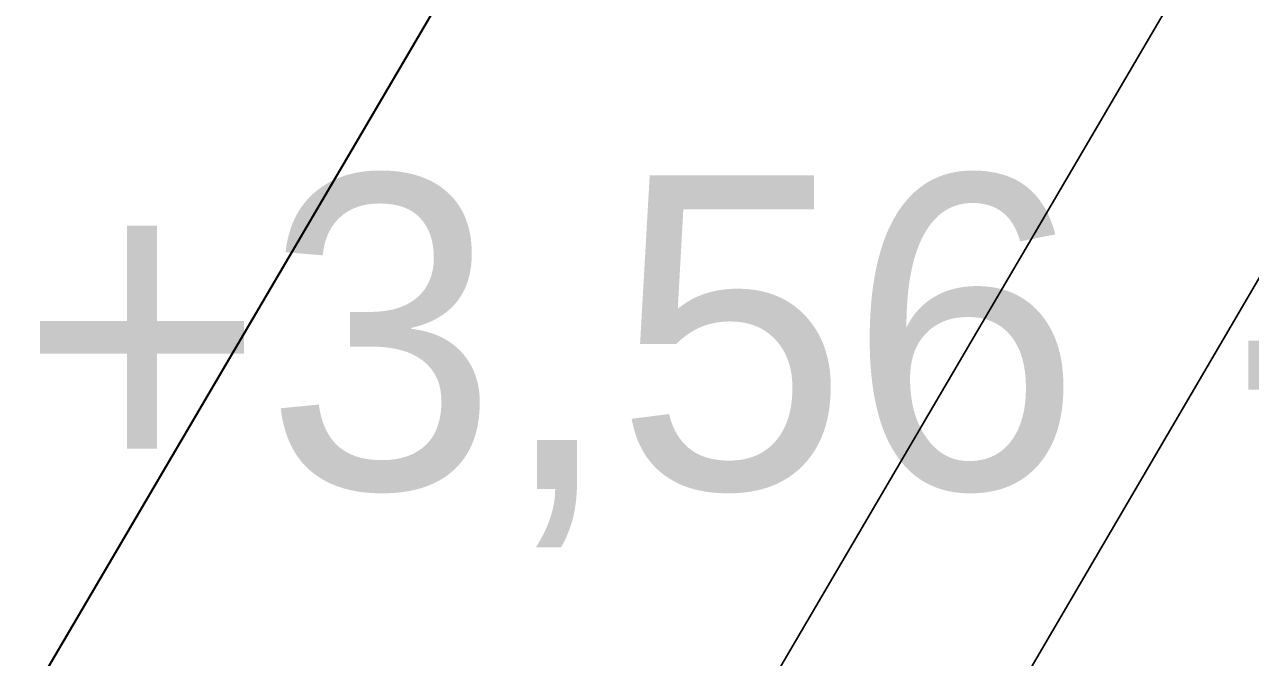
# Model space of a CAD drawing. Header units: metres. Extents: x 0 to 105485, y 0 to 425721.
# Drawn here: x 104927.027 to 104930.541, y 425419.596 to 425421.412 of the extents above; entities that cross this region are included whole.
import ezdxf
from ezdxf.enums import TextEntityAlignment as Align

# ---------------------------------------------------------------- set-up
doc = ezdxf.new("R2010")
doc.units = ezdxf.units.M
doc.header["$MEASUREMENT"] = 0
for name, color, linetype, lineweight in [('B-XX-MO-ONDERZOEK_SONDERING-T', 90, 'Continuous', 18), ('B-XX-VH-OPENVERHARDING-G', 90, 'Continuous', 18), ('B-XX-VH-OPENVERHARDING_SIERBESTRATING-G', 90, 'Continuous', 18), ('B-XX-VH-OPENVERHARDING_STRAATBAKSTEEN-G', 90, 'Continuous', 18)]:
    doc.layers.add(name, color=color, linetype=linetype, lineweight=lineweight)
doc.layers.add('GIS-WEGVAKKEN', color=2, linetype='Continuous')

msp = doc.modelspace()

# ---------------------------------------------------------------- linework, layer by layer
at = {"layer": 'B-XX-VH-OPENVERHARDING-G', "ltscale": 0.5}
msp.add_lwpolyline([(104931.589, 425419.133), (104932.857, 425421.307), (104934.172, 425423.43), (104934.248, 425423.566), (104934.403, 425423.845), (104934.318, 425423.896), (104934.079, 425423.518), (104932.694, 425424.324), (104929.149, 425418.262)], dxfattribs=at)
at = {"layer": 'B-XX-VH-OPENVERHARDING_SIERBESTRATING-G', "ltscale": 0.5}
msp.add_lwpolyline([(104928.611, 425418.575), (104932.161, 425424.636), (104928.967, 425426.493), (104926.206, 425421.684), (104923.38, 425416.685)], dxfattribs=at)
at = {"layer": 'B-XX-VH-OPENVERHARDING_STRAATBAKSTEEN-G', "ltscale": 0.5}
msp.add_lwpolyline([(104929.149, 425418.262), (104932.694, 425424.324), (104932.161, 425424.636), (104928.611, 425418.575)], dxfattribs=at)
at = {"layer": 'GIS-WEGVAKKEN'}
msp.add_lwpolyline([(104918.8891, 425404.5169), (104923.12, 425412.79), (104945.63, 425451.18), (104948.7, 425455), (104952.2267, 425460.4328)], dxfattribs=at)

# ---------------------------------------------------------------- texts
at = {"layer": 'B-XX-MO-ONDERZOEK_SONDERING-T', "color": 10, "lineweight": 18}
msp.add_text('mv +3,56 · 49,9 m', height=0.9, dxfattribs=at).set_placement((104929.94, 425420.53), align=Align.MIDDLE_CENTER)

doc.saveas('drawing.dxf')
